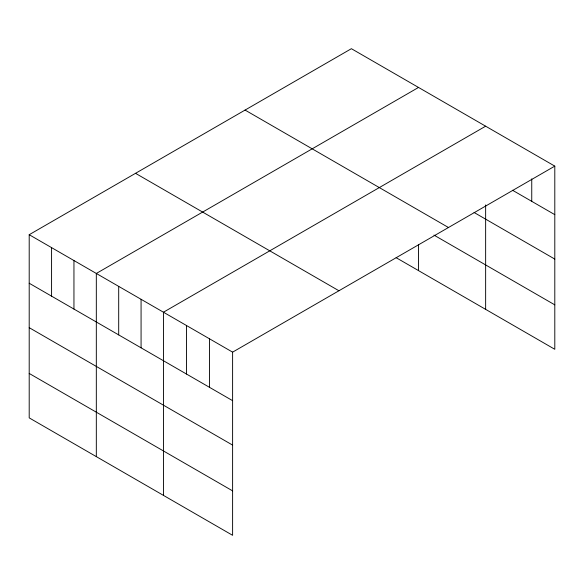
<?xml version="1.0" encoding="UTF-8"?>
<svg xmlns="http://www.w3.org/2000/svg" width="584" height="584" viewBox="0 0 584 584"><rect width="100%" height="100%" fill="white"/><g stroke="black" fill="none" stroke-linecap="round" stroke-linejoin="round"><path stroke-width="0.88" d="M29.2 234.71L232.607 352.145L232.607 535.309L29.2 417.874L29.2 234.71L351.393 48.691L554.8 166.126L554.8 349.29L396.142 257.69M418.516 87.447L96.323 273.458L96.323 456.63M485.64 126.195L163.447 312.214L163.447 495.378M232.607 352.145L554.8 166.126M512.533 190.253L554.8 214.656M474.069 212.474L554.8 259.084M245.068 110.077L448.476 227.512M433.949 235.089L554.8 304.863M135.524 173.324L338.932 290.759M29.2 283.233L232.607 400.668M29.2 327.668L232.607 445.103M29.2 373.439L232.607 490.881M531.747 178.879L531.747 201.341M485.64 204.94L485.64 309.367M418.516 244.842L418.516 270.611M209.554 338.837L209.554 387.36M186.5 325.522L186.5 374.052M141.072 299.3L141.072 347.823M118.698 286.379L118.698 334.902M73.949 260.544L73.949 309.067M51.575 247.623L51.575 296.154"/></g></svg>
